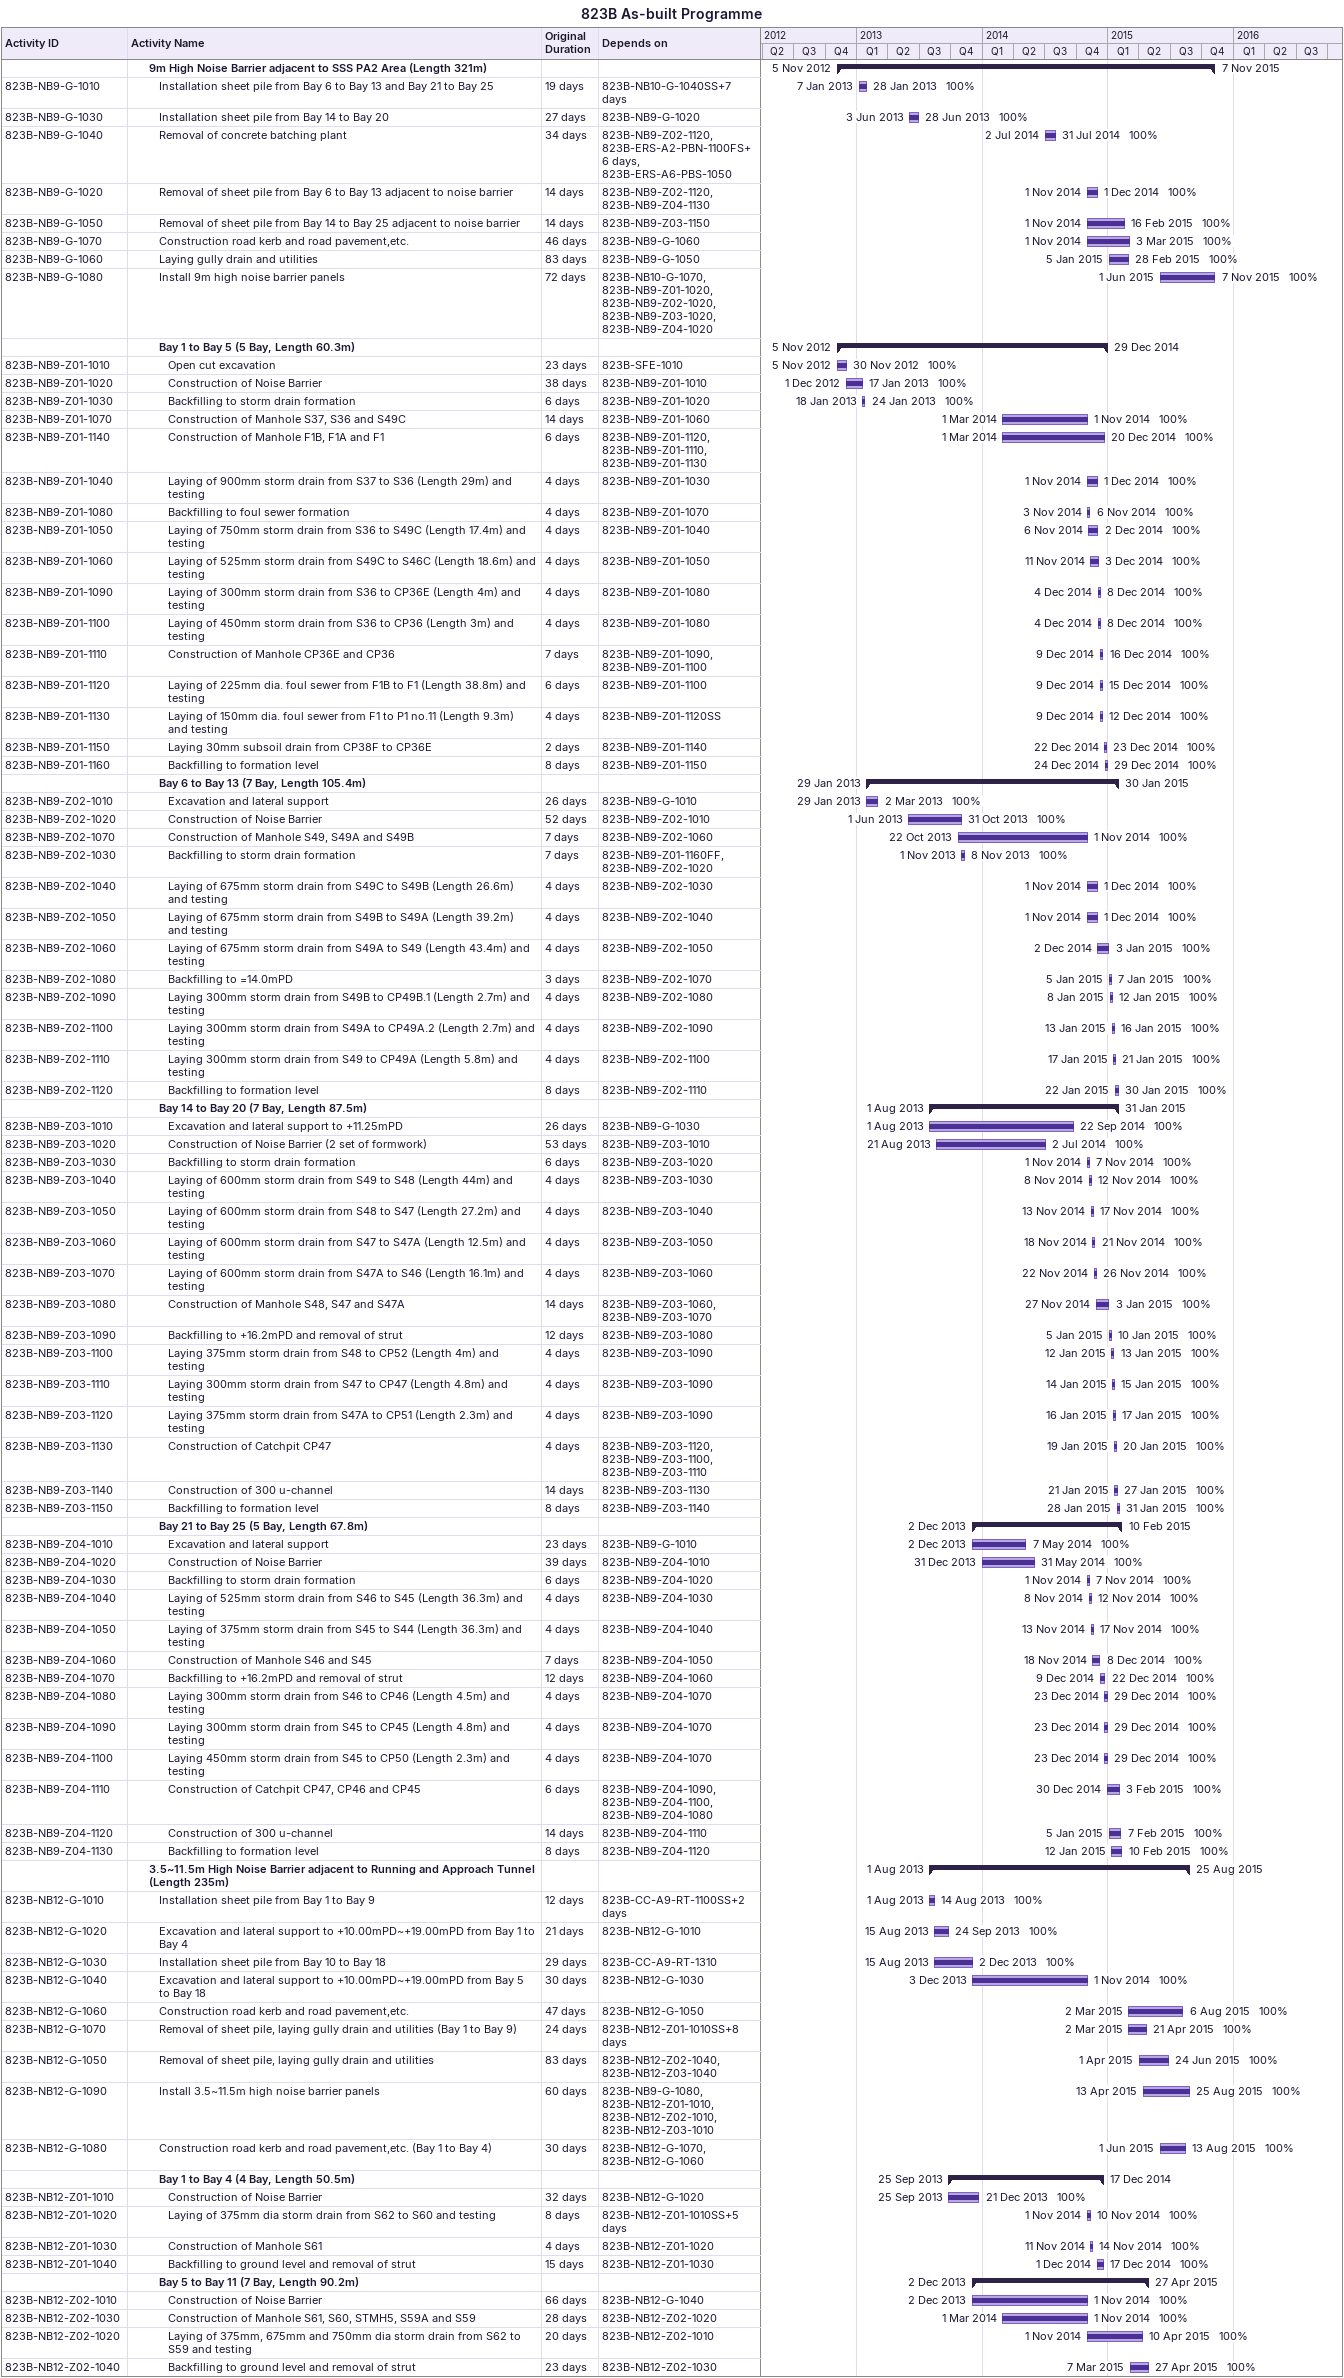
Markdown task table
823B As-built Programme

| ID | Level | Task | Original duration | Start | Finish | Predecessors | % complete |
|---|---|---|---|---|---|---|---|
|  | 3 | **9m High Noise Barrier adjacent to SSS PA2 Area (Length 321m)** |  | 2012-11-05 | 2015-11-07 |  |  |
| 823B-NB9-G-1010 | 4 | Installation sheet pile from Bay 6 to Bay 13 and Bay 21 to Bay 25 | 19d | 2013-01-07 | 2013-01-28 | 823B-NB10-G-1040SS+7d | 100 |
| 823B-NB9-G-1030 | 4 | Installation sheet pile from Bay 14 to Bay 20 | 27d | 2013-06-03 | 2013-06-28 | 823B-NB9-G-1020 | 100 |
| 823B-NB9-G-1040 | 4 | Removal of concrete batching plant | 34d | 2014-07-02 | 2014-07-31 | 823B-NB9-Z02-1120, 823B-ERS-A2-PBN-1100FS+6d, 823B-ERS-A6-PBS-1050 | 100 |
| 823B-NB9-G-1020 | 4 | Removal of sheet pile from Bay 6 to Bay 13 adjacent to noise barrier | 14d | 2014-11-01 | 2014-12-01 | 823B-NB9-Z02-1120, 823B-NB9-Z04-1130 | 100 |
| 823B-NB9-G-1050 | 4 | Removal of sheet pile from Bay 14 to Bay 25 adjacent to noise barrier | 14d | 2014-11-01 | 2015-02-16 | 823B-NB9-Z03-1150 | 100 |
| 823B-NB9-G-1070 | 4 | Construction road kerb and road pavement,etc. | 46d | 2014-11-01 | 2015-03-03 | 823B-NB9-G-1060 | 100 |
| 823B-NB9-G-1060 | 4 | Laying gully drain and utilities | 83d | 2015-01-05 | 2015-02-28 | 823B-NB9-G-1050 | 100 |
| 823B-NB9-G-1080 | 4 | Install 9m high noise barrier panels | 72d | 2015-06-01 | 2015-11-07 | 823B-NB10-G-1070, 823B-NB9-Z01-1020, 823B-NB9-Z02-1020, 823B-NB9-Z03-1020, 823B-NB9-Z04-1020 | 100 |
|  | 4 | **Bay 1 to Bay 5 (5 Bay, Length 60.3m)** |  | 2012-11-05 | 2014-12-29 |  |  |
| 823B-NB9-Z01-1010 | 5 | Open cut excavation | 23d | 2012-11-05 | 2012-11-30 | 823B-SFE-1010 | 100 |
| 823B-NB9-Z01-1020 | 5 | Construction of Noise Barrier | 38d | 2012-12-01 | 2013-01-17 | 823B-NB9-Z01-1010 | 100 |
| 823B-NB9-Z01-1030 | 5 | Backfilling to storm drain formation | 6d | 2013-01-18 | 2013-01-24 | 823B-NB9-Z01-1020 | 100 |
| 823B-NB9-Z01-1070 | 5 | Construction of Manhole S37, S36 and S49C | 14d | 2014-03-01 | 2014-11-01 | 823B-NB9-Z01-1060 | 100 |
| 823B-NB9-Z01-1140 | 5 | Construction of Manhole F1B, F1A and F1 | 6d | 2014-03-01 | 2014-12-20 | 823B-NB9-Z01-1120, 823B-NB9-Z01-1110, 823B-NB9-Z01-1130 | 100 |
| 823B-NB9-Z01-1040 | 5 | Laying of 900mm storm drain from S37 to S36 (Length 29m) and testing | 4d | 2014-11-01 | 2014-12-01 | 823B-NB9-Z01-1030 | 100 |
| 823B-NB9-Z01-1080 | 5 | Backfilling to foul sewer formation | 4d | 2014-11-03 | 2014-11-06 | 823B-NB9-Z01-1070 | 100 |
| 823B-NB9-Z01-1050 | 5 | Laying of 750mm storm drain from S36 to S49C (Length 17.4m) and testing | 4d | 2014-11-06 | 2014-12-02 | 823B-NB9-Z01-1040 | 100 |
| 823B-NB9-Z01-1060 | 5 | Laying of 525mm storm drain from S49C to S46C (Length 18.6m) and testing | 4d | 2014-11-11 | 2014-12-03 | 823B-NB9-Z01-1050 | 100 |
| 823B-NB9-Z01-1090 | 5 | Laying of 300mm storm drain from S36 to CP36E (Length 4m) and testing | 4d | 2014-12-04 | 2014-12-08 | 823B-NB9-Z01-1080 | 100 |
| 823B-NB9-Z01-1100 | 5 | Laying of 450mm storm drain from S36 to CP36 (Length 3m) and testing | 4d | 2014-12-04 | 2014-12-08 | 823B-NB9-Z01-1080 | 100 |
| 823B-NB9-Z01-1110 | 5 | Construction of Manhole CP36E and CP36 | 7d | 2014-12-09 | 2014-12-16 | 823B-NB9-Z01-1090, 823B-NB9-Z01-1100 | 100 |
| 823B-NB9-Z01-1120 | 5 | Laying of 225mm dia. foul sewer from F1B to F1 (Length 38.8m) and testing | 6d | 2014-12-09 | 2014-12-15 | 823B-NB9-Z01-1100 | 100 |
| 823B-NB9-Z01-1130 | 5 | Laying of 150mm dia. foul sewer from F1 to P1 no.11 (Length 9.3m) and testing | 4d | 2014-12-09 | 2014-12-12 | 823B-NB9-Z01-1120SS | 100 |
| 823B-NB9-Z01-1150 | 5 | Laying 30mm subsoil drain from CP38F to CP36E | 2d | 2014-12-22 | 2014-12-23 | 823B-NB9-Z01-1140 | 100 |
| 823B-NB9-Z01-1160 | 5 | Backfilling to formation level | 8d | 2014-12-24 | 2014-12-29 | 823B-NB9-Z01-1150 | 100 |
|  | 4 | **Bay 6 to Bay 13 (7 Bay, Length 105.4m)** |  | 2013-01-29 | 2015-01-30 |  |  |
| 823B-NB9-Z02-1010 | 5 | Excavation and lateral support | 26d | 2013-01-29 | 2013-03-02 | 823B-NB9-G-1010 | 100 |
| 823B-NB9-Z02-1020 | 5 | Construction of Noise Barrier | 52d | 2013-06-01 | 2013-10-31 | 823B-NB9-Z02-1010 | 100 |
| 823B-NB9-Z02-1070 | 5 | Construction of Manhole S49, S49A and S49B | 7d | 2013-10-22 | 2014-11-01 | 823B-NB9-Z02-1060 | 100 |
| 823B-NB9-Z02-1030 | 5 | Backfilling to storm drain formation | 7d | 2013-11-01 | 2013-11-08 | 823B-NB9-Z01-1160FF, 823B-NB9-Z02-1020 | 100 |
| 823B-NB9-Z02-1040 | 5 | Laying of 675mm storm drain from S49C to S49B (Length 26.6m) and testing | 4d | 2014-11-01 | 2014-12-01 | 823B-NB9-Z02-1030 | 100 |
| 823B-NB9-Z02-1050 | 5 | Laying of 675mm storm drain from S49B to S49A (Length 39.2m) and testing | 4d | 2014-11-01 | 2014-12-01 | 823B-NB9-Z02-1040 | 100 |
| 823B-NB9-Z02-1060 | 5 | Laying of 675mm storm drain from S49A to S49 (Length 43.4m) and testing | 4d | 2014-12-02 | 2015-01-03 | 823B-NB9-Z02-1050 | 100 |
| 823B-NB9-Z02-1080 | 5 | Backfilling to =14.0mPD | 3d | 2015-01-05 | 2015-01-07 | 823B-NB9-Z02-1070 | 100 |
| 823B-NB9-Z02-1090 | 5 | Laying 300mm storm drain from S49B to CP49B.1 (Length 2.7m) and testing | 4d | 2015-01-08 | 2015-01-12 | 823B-NB9-Z02-1080 | 100 |
| 823B-NB9-Z02-1100 | 5 | Laying 300mm storm drain from S49A to CP49A.2 (Length 2.7m) and testing | 4d | 2015-01-13 | 2015-01-16 | 823B-NB9-Z02-1090 | 100 |
| 823B-NB9-Z02-1110 | 5 | Laying 300mm storm drain from S49 to CP49A (Length 5.8m) and testing | 4d | 2015-01-17 | 2015-01-21 | 823B-NB9-Z02-1100 | 100 |
| 823B-NB9-Z02-1120 | 5 | Backfilling to formation level | 8d | 2015-01-22 | 2015-01-30 | 823B-NB9-Z02-1110 | 100 |
|  | 4 | **Bay 14 to Bay 20 (7 Bay, Length 87.5m)** |  | 2013-08-01 | 2015-01-31 |  |  |
| 823B-NB9-Z03-1010 | 5 | Excavation and lateral support to +11.25mPD | 26d | 2013-08-01 | 2014-09-22 | 823B-NB9-G-1030 | 100 |
| 823B-NB9-Z03-1020 | 5 | Construction of Noise Barrier (2 set of formwork) | 53d | 2013-08-21 | 2014-07-02 | 823B-NB9-Z03-1010 | 100 |
| 823B-NB9-Z03-1030 | 5 | Backfilling to storm drain formation | 6d | 2014-11-01 | 2014-11-07 | 823B-NB9-Z03-1020 | 100 |
| 823B-NB9-Z03-1040 | 5 | Laying of 600mm storm drain from S49 to S48 (Length 44m) and testing | 4d | 2014-11-08 | 2014-11-12 | 823B-NB9-Z03-1030 | 100 |
| 823B-NB9-Z03-1050 | 5 | Laying of 600mm storm drain from S48 to S47 (Length 27.2m) and testing | 4d | 2014-11-13 | 2014-11-17 | 823B-NB9-Z03-1040 | 100 |
| 823B-NB9-Z03-1060 | 5 | Laying of 600mm storm drain from S47 to S47A (Length 12.5m) and testing | 4d | 2014-11-18 | 2014-11-21 | 823B-NB9-Z03-1050 | 100 |
| 823B-NB9-Z03-1070 | 5 | Laying of 600mm storm drain from S47A to S46 (Length 16.1m) and testing | 4d | 2014-11-22 | 2014-11-26 | 823B-NB9-Z03-1060 | 100 |
| 823B-NB9-Z03-1080 | 5 | Construction of Manhole S48, S47 and S47A | 14d | 2014-11-27 | 2015-01-03 | 823B-NB9-Z03-1060, 823B-NB9-Z03-1070 | 100 |
| 823B-NB9-Z03-1090 | 5 | Backfilling to +16.2mPD and removal of strut | 12d | 2015-01-05 | 2015-01-10 | 823B-NB9-Z03-1080 | 100 |
| 823B-NB9-Z03-1100 | 5 | Laying 375mm storm drain from S48 to CP52 (Length 4m) and testing | 4d | 2015-01-12 | 2015-01-13 | 823B-NB9-Z03-1090 | 100 |
| 823B-NB9-Z03-1110 | 5 | Laying 300mm storm drain from S47 to CP47 (Length 4.8m) and testing | 4d | 2015-01-14 | 2015-01-15 | 823B-NB9-Z03-1090 | 100 |
| 823B-NB9-Z03-1120 | 5 | Laying 375mm storm drain from S47A to CP51 (Length 2.3m) and testing | 4d | 2015-01-16 | 2015-01-17 | 823B-NB9-Z03-1090 | 100 |
| 823B-NB9-Z03-1130 | 5 | Construction of Catchpit CP47 | 4d | 2015-01-19 | 2015-01-20 | 823B-NB9-Z03-1120, 823B-NB9-Z03-1100, 823B-NB9-Z03-1110 | 100 |
| 823B-NB9-Z03-1140 | 5 | Construction of 300 u-channel | 14d | 2015-01-21 | 2015-01-27 | 823B-NB9-Z03-1130 | 100 |
| 823B-NB9-Z03-1150 | 5 | Backfilling to formation level | 8d | 2015-01-28 | 2015-01-31 | 823B-NB9-Z03-1140 | 100 |
|  | 4 | **Bay 21 to Bay 25 (5 Bay, Length 67.8m)** |  | 2013-12-02 | 2015-02-10 |  |  |
| 823B-NB9-Z04-1010 | 5 | Excavation and lateral support | 23d | 2013-12-02 | 2014-05-07 | 823B-NB9-G-1010 | 100 |
| 823B-NB9-Z04-1020 | 5 | Construction of Noise Barrier | 39d | 2013-12-31 | 2014-05-31 | 823B-NB9-Z04-1010 | 100 |
| 823B-NB9-Z04-1030 | 5 | Backfilling to storm drain formation | 6d | 2014-11-01 | 2014-11-07 | 823B-NB9-Z04-1020 | 100 |
| 823B-NB9-Z04-1040 | 5 | Laying of 525mm storm drain from S46 to S45 (Length 36.3m) and testing | 4d | 2014-11-08 | 2014-11-12 | 823B-NB9-Z04-1030 | 100 |
| 823B-NB9-Z04-1050 | 5 | Laying of 375mm storm drain from S45 to S44 (Length 36.3m) and testing | 4d | 2014-11-13 | 2014-11-17 | 823B-NB9-Z04-1040 | 100 |
| 823B-NB9-Z04-1060 | 5 | Construction of Manhole S46 and S45 | 7d | 2014-11-18 | 2014-12-08 | 823B-NB9-Z04-1050 | 100 |
| 823B-NB9-Z04-1070 | 5 | Backfilling to +16.2mPD and removal of strut | 12d | 2014-12-09 | 2014-12-22 | 823B-NB9-Z04-1060 | 100 |
| 823B-NB9-Z04-1080 | 5 | Laying 300mm storm drain from S46 to CP46 (Length 4.5m) and testing | 4d | 2014-12-23 | 2014-12-29 | 823B-NB9-Z04-1070 | 100 |
| 823B-NB9-Z04-1090 | 5 | Laying 300mm storm drain from S45 to CP45 (Length 4.8m) and testing | 4d | 2014-12-23 | 2014-12-29 | 823B-NB9-Z04-1070 | 100 |
| 823B-NB9-Z04-1100 | 5 | Laying 450mm storm drain from S45 to CP50 (Length 2.3m) and testing | 4d | 2014-12-23 | 2014-12-29 | 823B-NB9-Z04-1070 | 100 |
| 823B-NB9-Z04-1110 | 5 | Construction of Catchpit CP47, CP46 and CP45 | 6d | 2014-12-30 | 2015-02-03 | 823B-NB9-Z04-1090, 823B-NB9-Z04-1100, 823B-NB9-Z04-1080 | 100 |
| 823B-NB9-Z04-1120 | 5 | Construction of 300 u-channel | 14d | 2015-01-05 | 2015-02-07 | 823B-NB9-Z04-1110 | 100 |
| 823B-NB9-Z04-1130 | 5 | Backfilling to formation level | 8d | 2015-01-12 | 2015-02-10 | 823B-NB9-Z04-1120 | 100 |
|  | 3 | **3.5~11.5m High Noise Barrier adjacent to Running and Approach Tunnel (Length 235m)** |  | 2013-08-01 | 2015-08-25 |  |  |
| 823B-NB12-G-1010 | 4 | Installation sheet pile from Bay 1 to Bay 9 | 12d | 2013-08-01 | 2013-08-14 | 823B-CC-A9-RT-1100SS+2d | 100 |
| 823B-NB12-G-1020 | 4 | Excavation and lateral support to +10.00mPD~+19.00mPD from Bay 1 to Bay 4 | 21d | 2013-08-15 | 2013-09-24 | 823B-NB12-G-1010 | 100 |
| 823B-NB12-G-1030 | 4 | Installation sheet pile from Bay 10 to Bay 18 | 29d | 2013-08-15 | 2013-12-02 | 823B-CC-A9-RT-1310 | 100 |
| 823B-NB12-G-1040 | 4 | Excavation and lateral support to +10.00mPD~+19.00mPD from Bay 5 to Bay 18 | 30d | 2013-12-03 | 2014-11-01 | 823B-NB12-G-1030 | 100 |
| 823B-NB12-G-1060 | 4 | Construction road kerb and road pavement,etc. | 47d | 2015-03-02 | 2015-08-06 | 823B-NB12-G-1050 | 100 |
| 823B-NB12-G-1070 | 4 | Removal of sheet pile, laying gully drain and utilities (Bay 1 to Bay 9) | 24d | 2015-03-02 | 2015-04-21 | 823B-NB12-Z01-1010SS+8d | 100 |
| 823B-NB12-G-1050 | 4 | Removal of sheet pile, laying gully drain and utilities | 83d | 2015-04-01 | 2015-06-24 | 823B-NB12-Z02-1040, 823B-NB12-Z03-1040 | 100 |
| 823B-NB12-G-1090 | 4 | Install 3.5~11.5m high noise barrier panels | 60d | 2015-04-13 | 2015-08-25 | 823B-NB9-G-1080, 823B-NB12-Z01-1010, 823B-NB12-Z02-1010, 823B-NB12-Z03-1010 | 100 |
| 823B-NB12-G-1080 | 4 | Construction road kerb and road pavement,etc. (Bay 1 to Bay 4) | 30d | 2015-06-01 | 2015-08-13 | 823B-NB12-G-1070, 823B-NB12-G-1060 | 100 |
|  | 4 | **Bay 1 to Bay 4 (4 Bay, Length 50.5m)** |  | 2013-09-25 | 2014-12-17 |  |  |
| 823B-NB12-Z01-1010 | 5 | Construction of Noise Barrier | 32d | 2013-09-25 | 2013-12-21 | 823B-NB12-G-1020 | 100 |
| 823B-NB12-Z01-1020 | 5 | Laying of 375mm dia storm drain from S62 to S60 and testing | 8d | 2014-11-01 | 2014-11-10 | 823B-NB12-Z01-1010SS+5d | 100 |
| 823B-NB12-Z01-1030 | 5 | Construction of Manhole S61 | 4d | 2014-11-11 | 2014-11-14 | 823B-NB12-Z01-1020 | 100 |
| 823B-NB12-Z01-1040 | 5 | Backfilling to ground level and removal of strut | 15d | 2014-12-01 | 2014-12-17 | 823B-NB12-Z01-1030 | 100 |
|  | 4 | **Bay 5 to Bay 11 (7 Bay, Length 90.2m)** |  | 2013-12-02 | 2015-04-27 |  |  |
| 823B-NB12-Z02-1010 | 5 | Construction of Noise Barrier | 66d | 2013-12-02 | 2014-11-01 | 823B-NB12-G-1040 | 100 |
| 823B-NB12-Z02-1030 | 5 | Construction of Manhole S61, S60, STMH5, S59A and S59 | 28d | 2014-03-01 | 2014-11-01 | 823B-NB12-Z02-1020 | 100 |
| 823B-NB12-Z02-1020 | 5 | Laying of 375mm, 675mm and 750mm dia storm drain from S62 to S59 and testing | 20d | 2014-11-01 | 2015-04-10 | 823B-NB12-Z02-1010 | 100 |
| 823B-NB12-Z02-1040 | 5 | Backfilling to ground level and removal of strut | 23d | 2015-03-07 | 2015-04-27 | 823B-NB12-Z02-1030 | 100 |
